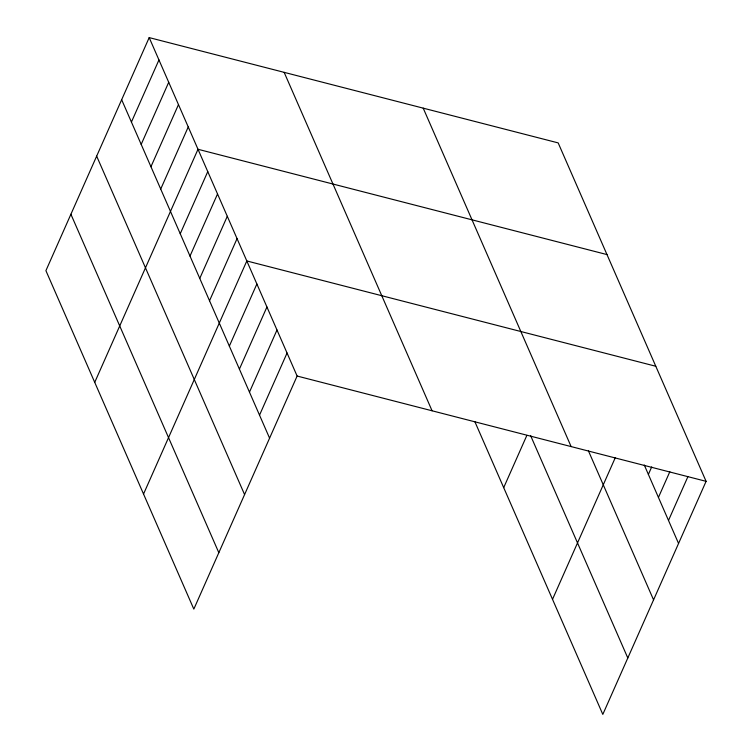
<?xml version="1.0" encoding="UTF-8"?>
<svg xmlns="http://www.w3.org/2000/svg" width="752" height="752" viewBox="0 0 752 752"><rect width="100%" height="100%" fill="white"/><g stroke="black" fill="none" stroke-linecap="round" stroke-linejoin="round"><path stroke-width="1.13" d="M149.187 37.6L45.91 270.664L193.828 609.101L297.115 376.038L149.187 37.6L558.172 142.899L706.09 481.336L602.813 714.4L474.879 421.703M131.421 122.068L158.954 59.934M141.188 144.403L168.721 82.269M150.945 166.737L178.478 104.613M160.712 189.072L188.244 126.947M94.724 382.354L198.002 149.281L606.986 254.58M180.236 233.75L207.768 171.616M190.002 256.084L217.535 193.96M199.759 278.419L227.292 216.294M209.526 300.762L237.059 238.628M143.538 494.036L246.816 260.963L655.8 366.262M229.351 346.108L256.874 283.983M239.409 369.119L266.932 306.995M249.467 392.14L276.99 330.006M259.525 415.151L287.057 353.017M503.699 487.644L526.851 435.417M552.513 599.335L615.305 457.639M648.384 474.418L651.702 466.917M658.442 497.429L669.835 471.72M668.5 520.45L687.958 476.533M297.115 376.038L706.09 481.336M644.267 465.009L678.558 543.461M588.393 450.768L653.563 599.87M423.207 108.147L571.125 446.585M530.555 435.493L627.807 657.991M284.153 72.352L432.071 410.78M121.664 99.725L269.583 438.162M96.66 156.134L244.579 494.572M70.904 214.254L218.823 552.692"/></g></svg>
